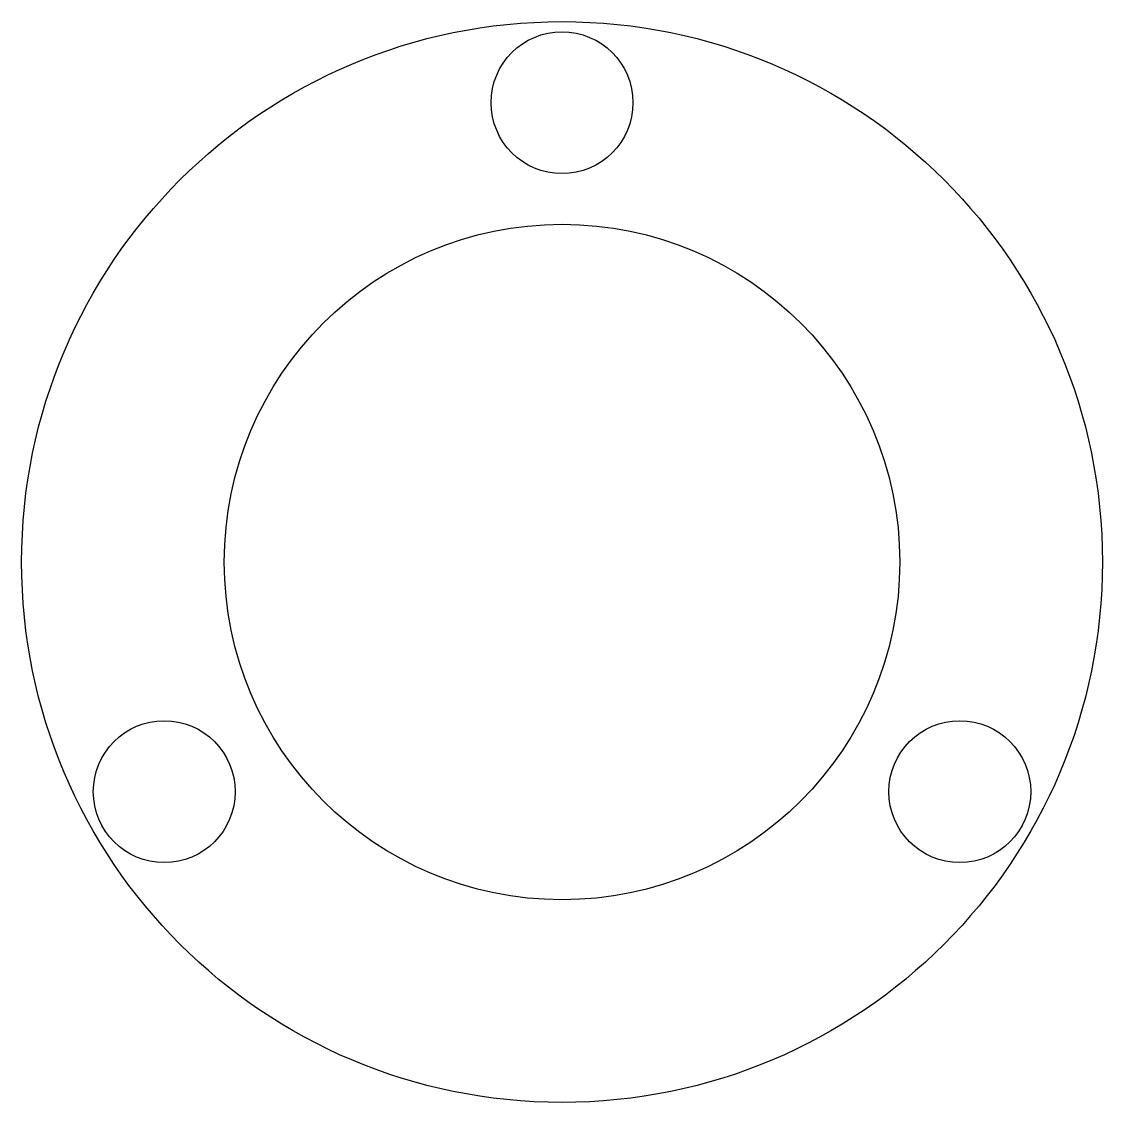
# Model space of a CAD drawing. Header units: inches. Extents: x 9.9 to 25.9, y 13.9 to 29.9.
import ezdxf

# ---------------------------------------------------------------- set-up
doc = ezdxf.new("R2010")
doc.units = ezdxf.units.IN
doc.header["$MEASUREMENT"] = 0

msp = doc.modelspace()

# ---------------------------------------------------------------- linework, layer by layer
for centre, radius in [((17.904, 21.863), 8), ((17.904, 28.663), 1.05), ((17.904, 21.863), 5), ((12.015, 18.463), 1.05), ((23.793, 18.463), 1.05)]:
    msp.add_circle(centre, radius)

doc.saveas('drawing.dxf')
